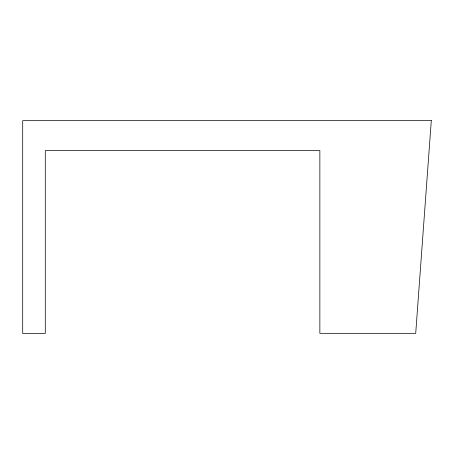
<?xml version="1.0" encoding="UTF-8"?>
<svg xmlns="http://www.w3.org/2000/svg" width="454" height="454" viewBox="0 0 454 454"><rect width="100%" height="100%" fill="white"/><g stroke="black" fill="none" stroke-linecap="round" stroke-linejoin="round"><path stroke-width="0.68" d="M431.3 120.554L415.711 333.327L319.86 333.327L319.86 150.62L45.281 150.62L45.281 333.446L22.7 333.446L22.7 120.673L431.3 120.554"/></g></svg>
